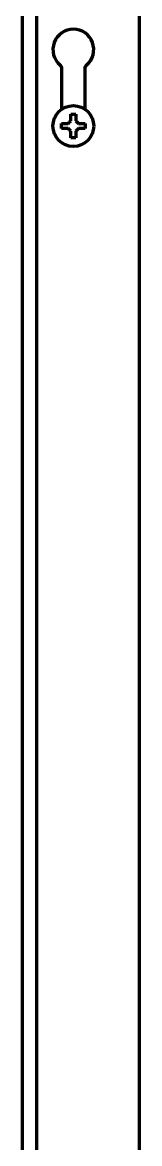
# Model space of a CAD drawing. Header units: inches. Extents: x -2898 to 7248, y 606 to 5598.
# Drawn here: x 6318.8 to 6341.8, y 2526.8 to 2746.8 of the extents above; entities that cross this region are included whole.
import ezdxf

# ---------------------------------------------------------------- set-up
doc = ezdxf.new("R2010")
doc.units = ezdxf.units.IN

msp = doc.modelspace()

# ---------------------------------------------------------------- linework, layer by layer
at = {"linetype": 'Continuous', "lineweight": 70}
for p, q in [((6318.77, 2413.84), (6318.77, 4065.37)), ((6341.77, 2434.64), (6341.77, 2752.44)), ((6321.57, 2439.44), (6321.57, 2748.14)), ((6326.52, 2729.75), (6326.52, 2737.64)), ((6331.02, 2737.64), (6331.02, 2729.75)), ((6326.47, 2726.44), (6326.47, 2726.94)), ((6326.47, 2725.94), (6326.47, 2726.44)), ((6331.07, 2726.94), (6331.07, 2726.44)), ((6331.07, 2726.44), (6331.07, 2725.94))]:
    msp.add_line(p, q, dxfattribs=at)
msp.add_circle((6328.77, 2726.44), 4, dxfattribs=at)
for centre, radius, start, end in [((6328.77, 2741.44), 4, 310.5416, 229.4584), ((6325.52, 2737.64), 1, 0, 49.4584), ((6332.02, 2737.64), 1, 130.5416, 180)]:
    msp.add_arc(centre, radius, start, end, dxfattribs=at)
for points in [[(6328.27, 2727.44), (6328.27, 2727.5), (6328.27, 2727.61), (6328.27, 2727.77), (6328.27, 2727.93), (6328.27, 2728.08), (6328.27, 2728.23), (6328.27, 2728.39), (6328.27, 2728.56), (6328.27, 2728.68), (6328.27, 2728.74)], [(6328.27, 2728.74), (6328.44, 2728.74), (6328.77, 2728.74), (6329.1, 2728.74), (6329.27, 2728.74)], [(6327.77, 2725.94), (6327.72, 2725.94), (6327.61, 2725.94), (6327.45, 2725.94), (6327.29, 2725.94), (6327.13, 2725.94), (6326.98, 2725.94), (6326.82, 2725.94), (6326.66, 2725.94), (6326.53, 2725.94), (6326.47, 2725.94)], [(6327.77, 2726.94), (6327.79, 2726.97), (6327.84, 2727.01), (6327.91, 2727.09), (6327.98, 2727.16), (6328.06, 2727.23), (6328.13, 2727.3), (6328.2, 2727.37), (6328.25, 2727.42), (6328.27, 2727.44)], [(6328.27, 2725.44), (6328.24, 2725.47), (6328.19, 2725.52), (6328.12, 2725.59), (6328.05, 2725.67), (6327.98, 2725.74), (6327.91, 2725.81), (6327.84, 2725.87), (6327.79, 2725.92), (6327.77, 2725.94)], [(6329.27, 2727.44), (6329.3, 2727.42), (6329.35, 2727.37), (6329.42, 2727.29), (6329.49, 2727.22), (6329.56, 2727.15), (6329.63, 2727.08), (6329.7, 2727.01), (6329.75, 2726.97), (6329.77, 2726.94)], [(6329.77, 2725.94), (6329.75, 2725.92), (6329.7, 2725.87), (6329.63, 2725.8), (6329.56, 2725.73), (6329.49, 2725.66), (6329.41, 2725.59), (6329.34, 2725.51), (6329.29, 2725.47), (6329.27, 2725.44)], [(6329.77, 2726.94), (6329.82, 2726.94), (6329.93, 2726.94), (6330.09, 2726.94), (6330.25, 2726.94), (6330.41, 2726.94), (6330.56, 2726.94), (6330.72, 2726.94), (6330.88, 2726.94), (6331.01, 2726.94), (6331.07, 2726.94)], [(6329.27, 2724.14), (6329.1, 2724.14), (6328.77, 2724.14), (6328.44, 2724.14), (6328.27, 2724.14)], [(6329.27, 2725.44), (6329.27, 2725.39), (6329.27, 2725.28), (6329.27, 2725.12), (6329.27, 2724.96), (6329.27, 2724.81), (6329.27, 2724.65), (6329.27, 2724.5), (6329.27, 2724.33), (6329.27, 2724.21), (6329.27, 2724.14)]]:
    msp.add_open_spline(points, degree=3, dxfattribs=at)
for points in [[(6329.27, 2728.74), (6329.27, 2728.54), (6329.27, 2728.33), (6329.27, 2728.01), (6329.27, 2727.9), (6329.27, 2727.67), (6329.27, 2727.56), (6329.27, 2727.44)], [(6326.47, 2726.94), (6326.67, 2726.94), (6326.88, 2726.94), (6327.21, 2726.94), (6327.32, 2726.94), (6327.54, 2726.94), (6327.66, 2726.94), (6327.77, 2726.94)], [(6331.07, 2725.94), (6330.87, 2725.94), (6330.66, 2725.94), (6330.33, 2725.94), (6330.22, 2725.94), (6330, 2725.94), (6329.89, 2725.94), (6329.77, 2725.94)], [(6328.27, 2724.14), (6328.27, 2724.35), (6328.27, 2724.56), (6328.27, 2724.88), (6328.27, 2724.99), (6328.27, 2725.21), (6328.27, 2725.33), (6328.27, 2725.44)]]:
    msp.add_open_spline(points, degree=3, knots=[0, 0, 0, 0, 0.5, 0.5, 0.75, 0.75, 1, 1, 1, 1], dxfattribs=at)

doc.saveas('drawing.dxf')
